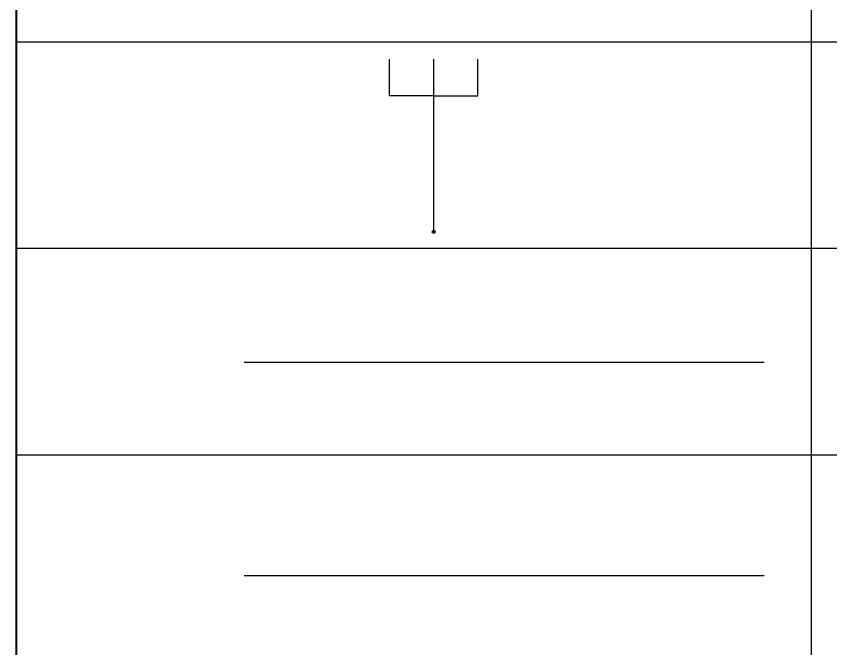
# Model space of a CAD drawing. Header units: millimetres. Extents: x 684983 to 685377, y 990360 to 990509.
# Drawn here: x 685118.73 to 685125.65, y 990365.66 to 990371.04 of the extents above; entities that cross this region are included whole.
import ezdxf

# ---------------------------------------------------------------- set-up
doc = ezdxf.new("R2010")
doc.units = ezdxf.units.MM
for name, color, linetype in [('RD', 5, 'Continuous'), ('SYMBOLS', 7, 'Continuous'), ('TITLE', 6, 'Continuous'), ('WALL', 4, 'Continuous')]:
    doc.layers.add(name, color=color, linetype=linetype)

# ---------------------------------------------------------------- blocks, each defined once
blk = doc.blocks.new('A$C2E162DE2')
at = {"color": 6}
for p, q in [((-0.288, 3.976), (-0.288, 4.634)), ((0.504, 3.976), (0.504, 4.634)), ((1.296, 3.976), (1.296, 4.634)), ((0.504, 3.976), (-0.288, 3.976)), ((0.504, 1.531), (0.504, 3.976)), ((0.504, 3.976), (1.296, 3.976))]:
    blk.add_line(p, q, dxfattribs=at)
blk.add_circle((0.504, 1.531), 0.0256, dxfattribs=at)
blk = doc.blocks.new('EP')
blk.add_blockref('A$C2E162DE2', (-0.504, -1.531))

msp = doc.modelspace()

# ---------------------------------------------------------------- linework, layer by layer
for p in [(685118.727, 990377.9235), (685118.727, 990370.8996)]:
    msp.add_line(p, (685118.727, 990360.2851))
at = {"color": 251, "lineweight": 25}
msp.add_line((685125.4864, 990376.089), (685125.4864, 990360.2851), dxfattribs=at)
at = {"lineweight": 40}
msp.add_lwpolyline([(685118.727, 990360.2851), (685221.1591, 990360.2851), (685221.1591, 990509.1548), (685118.727, 990509.1548)], close=True, dxfattribs=at)
at = {"layer": 'RD'}
msp.add_line((685120.6639, 990366.2842), (685125.085, 990366.2842), dxfattribs=at)
at = {"layer": 'TITLE', "color": 8}
for p, q in [((685150.9277, 990370.821), (685118.727, 990370.821)), ((685150.9277, 990369.065), (685118.727, 990369.065)), ((685150.9277, 990367.3091), (685118.727, 990367.3091))]:
    msp.add_line(p, q, dxfattribs=at)
at = {"layer": 'WALL'}
msp.add_line((685120.6639, 990368.1002), (685125.085, 990368.1002), dxfattribs=at)

# ---------------------------------------------------------------- block references
at = {"layer": 'SYMBOLS', "ltscale": 10, "xscale": 0.4735084949828024, "yscale": 0.4735084949828024, "zscale": 0.2428746896709951}
msp.add_blockref('EP', (685122.2762, 990369.206), dxfattribs=at)

doc.saveas('drawing.dxf')
